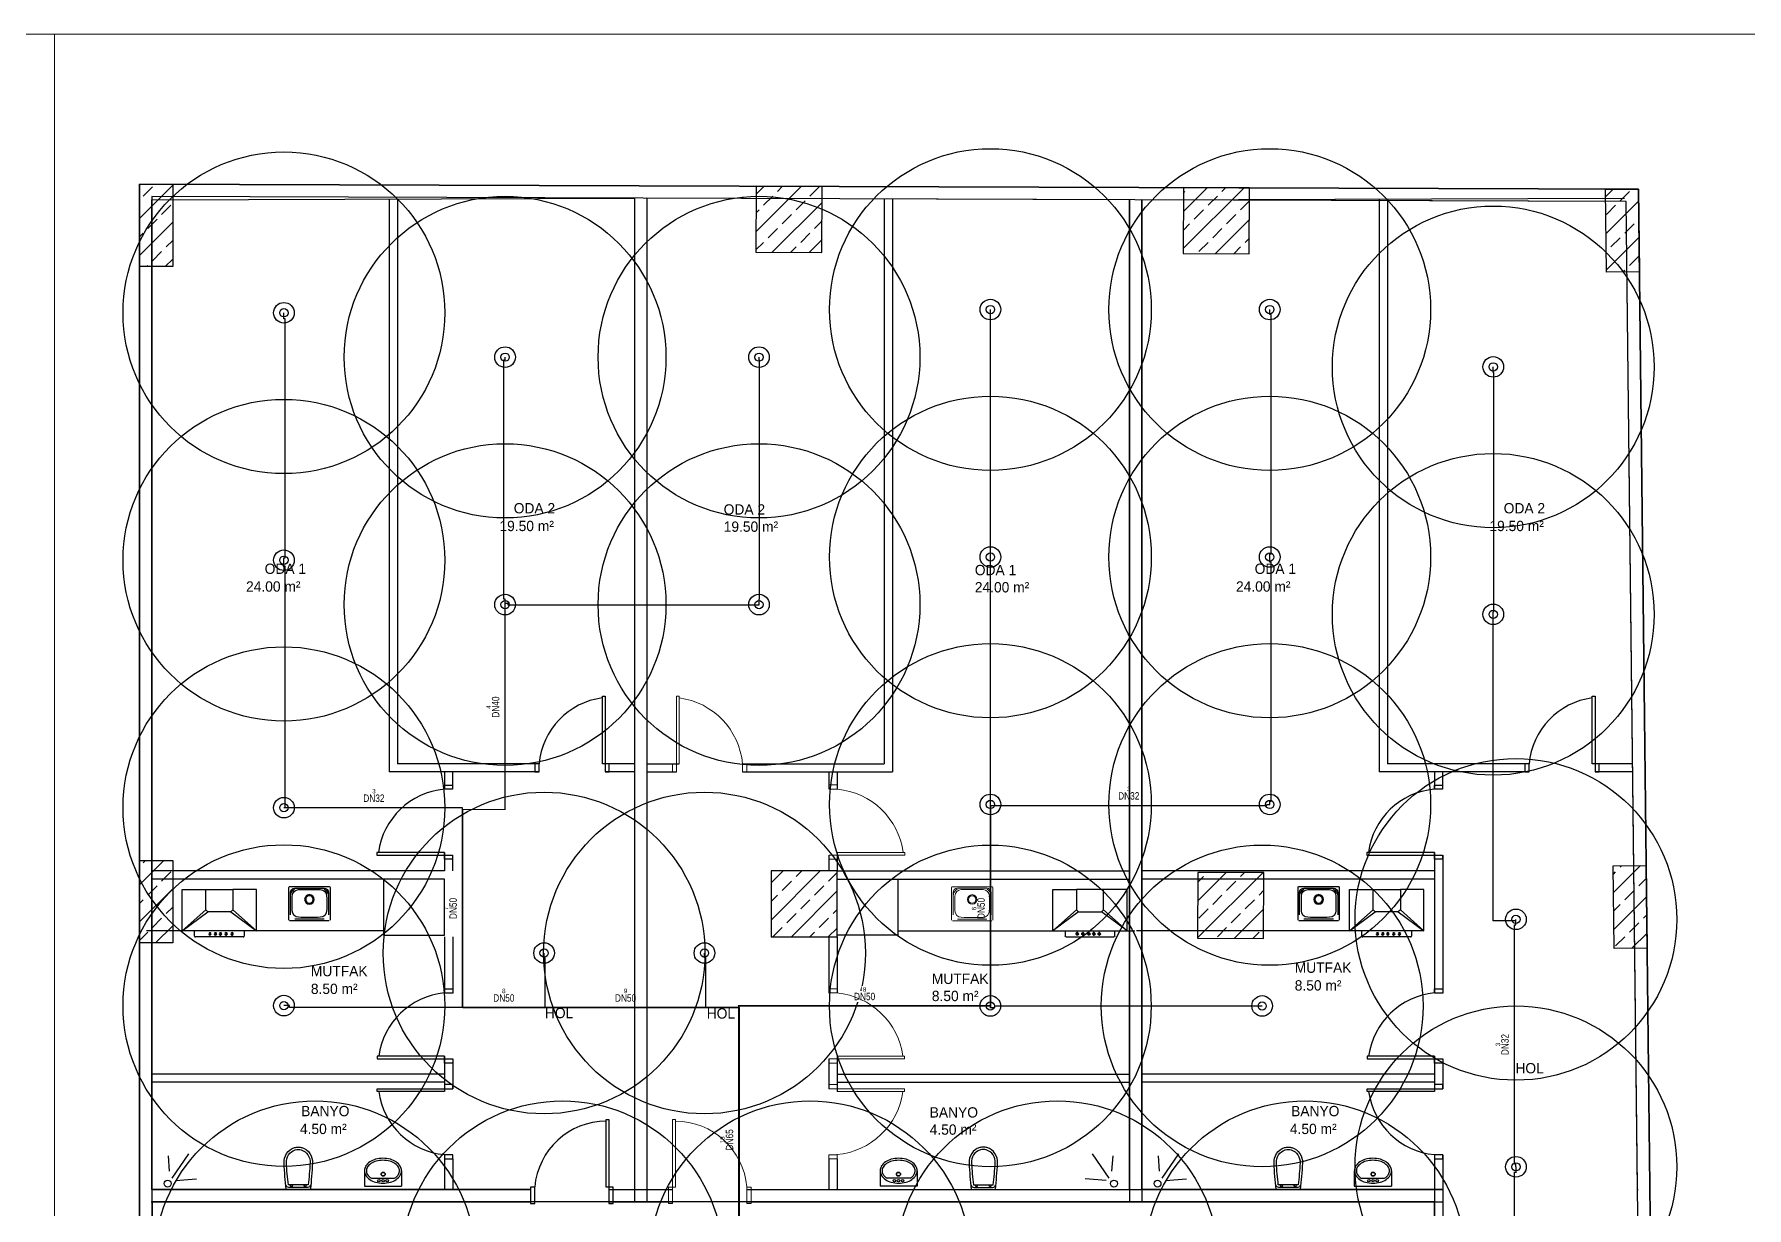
# Model space of a CAD drawing. Header units: centimetres. Extents: x 247996 to 276712, y -458149 to -450648.
# Drawn here: x 254398 to 256474, y -452072 to -450649 of the extents above; entities that cross this region are included whole.
import ezdxf
from ezdxf.enums import TextEntityAlignment as Align

# ---------------------------------------------------------------- set-up
doc = ezdxf.new("R2010")
doc.units = ezdxf.units.CM
for name, color, linetype, lineweight in [('ANTED', 144, 'Continuous', 0), ('ARC_Tefriş1', 117, 'Continuous', 9), ('M_Kapi_Kesit', 171, 'Continuous', 20)]:
    doc.layers.add(name, color=color, linetype=linetype, lineweight=lineweight)
for name, color, linetype in [('MKDU0', 50, 'Continuous'), ('MTY-SPRINKLER', 15, 'Continuous'), ('MTY-SPRINKLER-BORU', 140, 'Continuous'), ('MTY-SPRINKLER-CAP', 141, 'Continuous'), ('MTY-SPRINKLER-KORUMA', 8, 'Continuous')]:
    doc.layers.add(name, color=color, linetype=linetype)
doc.styles.add('MtXpl_Comic_Sans_MS', font='comic.ttf')
doc.styles.add('ROTAS', font='arial.ttf')

# ---------------------------------------------------------------- blocks, each defined once
blk = doc.blocks.new('ASL-SPR-PE')
for radius in [12.5, 5]:
    blk.add_circle((0, 0), radius)
blk = doc.blocks.new('ocak+dav')
for p, q in [((0, 50), (28.5, 24.5)), ((31, 27), (0, 50)), ((0, 50), (90, 50)), ((0, 50), (0, 0)), ((90, 50), (59, 27)), ((61.5, 24.5), (90, 50)), ((90, 50), (90, 0)), ((0, 0), (28.5, 0)), ((90, 0), (61.5, 0))]:
    blk.add_line(p, q)
at = {"color": 251}
for p, q in [((15, 50), (15, 56.3)), ((16, 57.3), (74, 57.3)), ((75, 56.3), (75, 50))]:
    blk.add_line(p, q, dxfattribs=at)
at = {"color": 7}
for p, q in [((29.2, 54.6), (29.2, 55.1)), ((29.8, 55.1), (29.2, 55.1)), ((29.2, 52.1), (29.2, 54.6)), ((29.8, 52.1), (29.2, 52.1)), ((29.8, 54.6), (29.8, 55.1)), ((29.8, 52.1), (29.8, 54.6)), ((36.2, 54.6), (36.2, 55.1)), ((36.8, 55.1), (36.2, 55.1)), ((36.2, 52.1), (36.2, 54.6)), ((36.8, 52.1), (36.2, 52.1)), ((36.8, 54.6), (36.8, 55.1)), ((36.8, 52.1), (36.8, 54.6)), ((43.2, 54.6), (43.2, 55.1)), ((43.8, 55.1), (43.2, 55.1)), ((43.2, 52.1), (43.2, 54.6)), ((43.8, 52.1), (43.2, 52.1)), ((43.8, 54.6), (43.8, 55.1)), ((43.8, 52.1), (43.8, 54.6)), ((49.4, 54.6), (49.4, 55.1)), ((49.4, 55.1), (50, 55.1)), ((49.4, 52.1), (49.4, 54.6)), ((50, 52.1), (49.4, 52.1)), ((50, 54.6), (50, 55.1)), ((50, 52.1), (50, 54.6)), ((55.9, 54.6), (55.9, 55.1)), ((55.9, 55.1), (56.6, 55.1)), ((55.9, 52.1), (55.9, 54.6)), ((56.6, 52.1), (55.9, 52.1)), ((56.6, 54.6), (56.6, 55.1)), ((56.6, 52.1), (56.6, 54.6))]:
    blk.add_line(p, q, dxfattribs=at)
at = {"color": 251}
for centre, start, end in [((16, 56.3), 90, 180), ((74, 56.3), 0, 90)]:
    blk.add_arc(centre, 1, start, end, dxfattribs=at)
at = {"color": 7}
for centre, start, end in [((29.5, 53.6), 102.6235, 257.3767), ((29.5, 53.6), 280.5754, 79.4621), ((36.5, 53.6), 102.6235, 257.3767), ((36.5, 53.6), 280.5754, 79.4621), ((43.5, 53.6), 102.6235, 257.3767), ((43.5, 53.6), 280.5754, 79.4621), ((49.7, 53.6), 102.6235, 257.3767), ((49.7, 53.6), 280.5754, 79.4621), ((56.3, 53.6), 102.6235, 257.3767), ((56.3, 53.6), 280.5754, 79.4621)]:
    blk.add_arc(centre, 1.54, start, end, dxfattribs=at)
at = {"invisible_edges": 1}
for points in [[(61.5, 24.5), (28.5, 24.5), (31, 27), (59, 27)], [(28.5, 24.5), (61.5, 24.5), (61.5, 0), (28.5, 0)]]:
    blk.add_3dface(points, dxfattribs=at)
blk = doc.blocks.new('UIU')
at = {"layer": 'ARC_Tefriş1'}
for p, q in [((534349.4, 4471056.6), (534349.4, 4471096)), ((534350.4, 4471097), (534398.4, 4471097)), ((534351.3, 4471062.8), (534351.3, 4471089.9)), ((534356.6, 4471095.2), (534392.3, 4471095.2)), ((534397.6, 4471089.9), (534397.6, 4471062.8)), ((534399.4, 4471096), (534399.4, 4471056.6)), ((534398.4, 4471055.6), (534350.4, 4471055.6)), ((534392.3, 4471057.5), (534356.6, 4471057.5))]:
    blk.add_line(p, q, dxfattribs=at)
at = {"layer": 'ARC_Tefriş1', "extrusion": (0, 0, -1)}
for centre, major_axis, start_param, end_param in [((534350.4, 4471096), (0.707, 0.707), 3.926991, 5.497787), ((534356.6, 4471089.9), (-3.75, 3.75), 5.497787, 7.068583), ((534361.4, 4471085.4), (-7.14, 7.14), 5.524757, 6.541187), ((534685.7, 4471076.6), (-234.9, 234.9), 5.470817, 5.524757), ((534361.5, 4471085.4), (-5.66, 5.66), 5.524757, 7.028844), ((534374.4, 4470761.4), (332.3, 0), 4.67265, 4.752129), ((534374.4, 4471081.6), (-4.07, 4.07), 3.926991, 10.210176), ((534374.4, 4471081.6), (-3.18, 3.18), 3.926991, 10.210176), ((534387.3, 4471085.4), (-5.66, 5.66), 0.825137, 2.329224), ((534392.3, 4471089.9), (3.75, 3.75), -0.785398, 0.785398), ((534387.4, 4471085.4), (7.14, 7.14), -0.258001, 0.758428), ((534063.2, 4471076.6), (234.9, 234.9), 0.758428, 0.812368), ((534398.4, 4471096), (0.707, 0.707), -0.785398, 0.785398), ((534361.5, 4471067.9), (5.66, 5.66), 2.395934, 3.900021), ((534387.3, 4471067.9), (5.66, 5.66), 0.812368, 2.316455), ((534374.4, 4471391.9), (332.3, 0), 1.531058, 1.610536)]:
    blk.add_ellipse(centre, major_axis=major_axis, ratio=1, start_param=start_param, end_param=end_param, dxfattribs=at)
blk = doc.blocks.new('asudhsaudhsa')
at = {"layer": 'M_Kapi_Kesit'}
for points in [[(526319.1, 4501829.3), (526319.1, 4501834.3), (526329.1, 4501834.3), (526329.1, 4501829.3), (526319.1, 4501829.3)], [(526319.1, 4501744.3), (526319.1, 4501749.3), (526329.1, 4501749.3), (526329.1, 4501744.3), (526319.1, 4501744.3)]]:
    blk.add_lwpolyline(points, dxfattribs=at)
blk.add_lwpolyline([(526329.1, 4501829.3), (526329.1, 4501826), (526410.9, 4501826), (526410.9, 4501829.3)], close=True, dxfattribs=at)
blk.add_arc((526320.8, 4501837.9), 88.9, 275.3081, 352.3253, dxfattribs=at)
blk = doc.blocks.new('uhasduhsadu')
at = {"layer": 'M_Kapi_Kesit'}
blk.add_lwpolyline([(684335.9, 4531169.3), (684332.6, 4531169.3), (684332.6, 4531251.2), (684335.9, 4531251.2)], close=True, dxfattribs=at)
for points in [[(684240.9, 4531149.3), (684245.9, 4531149.3), (684245.9, 4531169.3), (684240.9, 4531169.3), (684240.9, 4531149.3)], [(684335.9, 4531149.3), (684340.9, 4531149.3), (684340.9, 4531169.3), (684335.9, 4531169.3), (684335.9, 4531149.3)]]:
    blk.add_lwpolyline(points, dxfattribs=at)
blk.add_arc((684333.2, 4531161.7), 87.6, 90.3687, 174.9809, dxfattribs=at)

msp = doc.modelspace()

# ---------------------------------------------------------------- linework, layer by layer
at = {"layer": 'ANTED'}
for p, q in [((276712.4, -450649.1), (248038.8, -450649.1)), ((254422.3, -450649.1), (254422.3, -458149.1))]:
    msp.add_line(p, q, dxfattribs=at)
at = {"layer": 'MKDU0', "color": 8, "ltscale": 0.03}
for p, q in [((256342.3, -450836.9), (254525.5, -450830.7)), ((254525.5, -450830.7), (254525.5, -453404.6)), ((254525.5, -450830.7), (256342.3, -450836.9)), ((254525.5, -453404.6), (254525.5, -450830.7)), ((254525.6, -450830.8), (254565.6, -450830.8)), ((254525.6, -450930.8), (254525.6, -450830.8)), ((254525.6, -450871.9), (254565.6, -450831.9)), ((254529.8, -450845.3), (254541, -450834)), ((256327.5, -450851.9), (254540.5, -450845.8)), ((254540.5, -450845.8), (254540.5, -453404.6)), ((254540.5, -450849.8), (255125.5, -450847.8)), ((254565.6, -450830.8), (254565.6, -450930.8)), ((255140.5, -450847.8), (255140.5, -452064.7)), ((255140.5, -450847.8), (255140.5, -452064.7)), ((255725.5, -450849.8), (255140.5, -450847.8)), ((255140.5, -450847.8), (255140.5, -452049.7)), ((255272.9, -450833.3), (255272.6, -450913.3)), ((255272.7, -450888.1), (255327.3, -450833.5)), ((255352.9, -450833.6), (255272.9, -450833.3)), ((255272.9, -450843), (255282.5, -450833.4)), ((255281.9, -450856.5), (255293.1, -450845.3)), ((255298.7, -450839.7), (255304.9, -450833.4)), ((255338, -450845.3), (255349.2, -450834)), ((255352.6, -450913.6), (255352.9, -450833.6)), ((255740.5, -450849.8), (256325.5, -450847.8)), ((255790.9, -450835.1), (255790.6, -450915.1)), ((255790.6, -450909), (255864.3, -450835.4)), ((255790.8, -450863.9), (255819.5, -450835.2)), ((255870.9, -450835.4), (255790.9, -450835.1)), ((255790.9, -450841.4), (255792.6, -450839.7)), ((255820.7, -450856.5), (255831.9, -450845.3)), ((255837.5, -450839.7), (255841.9, -450835.3)), ((255870.6, -450915.4), (255870.9, -450835.4)), ((256302.4, -450837.4), (256342.4, -450837)), ((256303.6, -450937.4), (256302.4, -450837.4)), ((256302.5, -450846.1), (256311.3, -450837.3)), ((256320.2, -450850.9), (256331.4, -450839.7)), ((256372.6, -453482.7), (256342.3, -450836.9)), ((256342.3, -450836.9), (256372.6, -453482.7)), ((256342.4, -450837), (256343.6, -450937)), ((254525.5, -450849.9), (254525.5, -452064.7)), ((254540.5, -450849.8), (254540.5, -452064.7)), ((254540.5, -452049.7), (254540.5, -450849.8)), ((254552.2, -450867.7), (254563.4, -450856.5)), ((254828, -450848.9), (254828, -451543.5)), ((254838, -450848.8), (254838, -451533.5)), ((255272.8, -450865.6), (255276.3, -450862.1)), ((255292.3, -450913.4), (255352.8, -450852.9)), ((255304.3, -450878.9), (255315.5, -450867.7)), ((255321.2, -450862.1), (255332.4, -450850.9)), ((255428, -450848.8), (255428, -451533.5)), ((255438, -450848.9), (255438, -451543.5)), ((256327.5, -450851.9), (255740.5, -450849.9)), ((255803.8, -450873.3), (255815.1, -450862.1)), ((255843.1, -450878.9), (255854.4, -450867.7)), ((255860, -450862.1), (255870.8, -450851.2)), ((256028, -450848.9), (256028, -451543.5)), ((256038, -450848.8), (256038, -451533.5)), ((256303.1, -450890.5), (256342.6, -450850.9)), ((256303.4, -450867.7), (256314.6, -450856.5)), ((256357.6, -453482.1), (256327.5, -450851.9)), ((256341.2, -452049.7), (256327.5, -450851.9)), ((254525.6, -450916.8), (254565.6, -450876.8)), ((254525.6, -450894.3), (254529.8, -450890.2)), ((254535.4, -450884.6), (254546.6, -450873.3)), ((255287.5, -450895.8), (255298.7, -450884.6)), ((255326.8, -450901.4), (255338, -450890.2)), ((255343.6, -450884.6), (255352.8, -450875.4)), ((255790.7, -450886.5), (255798.2, -450878.9)), ((255826.3, -450895.8), (255837.5, -450884.6)), ((255829.3, -450915.2), (255870.8, -450873.8)), ((256325.8, -450890.2), (256337, -450878.9)), ((256342.7, -450873.3), (256342.9, -450873.1)), ((254557.8, -450907), (254565.6, -450899.2)), ((255272.6, -450910.6), (255281.9, -450901.4)), ((255314.7, -450913.5), (255321.2, -450907)), ((255337.1, -450913.6), (255352.7, -450897.9)), ((255809.5, -450912.6), (255820.7, -450901.4)), ((255851.7, -450915.3), (255860, -450907)), ((255865.6, -450901.4), (255870.7, -450896.3)), ((256303.6, -450934.9), (256343.1, -450895.3)), ((256309, -450907), (256320.2, -450895.8)), ((254565.6, -450930.8), (254525.6, -450930.8)), ((254534.1, -450930.8), (254535.4, -450929.5)), ((254541, -450923.8), (254552.2, -450912.6)), ((254556.5, -450930.8), (254565.6, -450921.7)), ((255272.6, -450913.3), (255352.6, -450913.6)), ((255790.6, -450915.1), (255870.6, -450915.4)), ((256303.3, -450912.7), (256303.4, -450912.6)), ((256331.4, -450929.5), (256342.7, -450918.2)), ((256343.6, -450937), (256303.6, -450937.4)), ((256323.7, -450937.2), (256325.8, -450935.1)), ((255009.7, -451533.5), (254838, -451533.5)), ((255125.5, -451533.5), (255086.4, -451533.5)), ((255140.5, -451533.5), (255179.6, -451533.5)), ((255256.3, -451533.5), (255428, -451533.5)), ((256209.7, -451533.5), (256038, -451533.5)), ((256335.3, -451533.5), (256286.4, -451533.5)), ((255009.7, -451543.5), (254828, -451543.5)), ((255009.7, -451543.5), (254828, -451543.5)), ((254894.9, -451543.3), (254894.9, -451564.4)), ((254904.9, -451543.3), (254904.9, -451564.4)), ((255125.5, -451543.5), (255089.7, -451543.5)), ((255125.5, -451543.5), (255089.7, -451543.5)), ((255140.5, -451543.5), (255176.3, -451543.5)), ((255140.5, -451543.5), (255176.3, -451543.5)), ((255256.3, -451543.5), (255438, -451543.5)), ((255256.3, -451543.5), (255438, -451543.5)), ((255361.1, -451543.3), (255361.1, -451564.4)), ((255371.1, -451543.3), (255371.1, -451564.4)), ((256209.7, -451543.5), (256028, -451543.5)), ((256209.7, -451543.5), (256028, -451543.5)), ((256094.9, -451543.3), (256094.9, -451564.4)), ((256104.9, -451543.3), (256104.9, -451564.4)), ((256335.4, -451543.5), (256289.7, -451543.5)), ((256335.4, -451543.5), (256289.7, -451543.5)), ((254525.6, -451680.1), (254554.9, -451650.8)), ((254525.6, -451650.8), (254565.6, -451650.8)), ((254525.6, -451750.8), (254525.6, -451650.8)), ((254529.8, -451653.5), (254532.5, -451650.8)), ((254565.6, -451650.8), (254565.6, -451750.8)), ((254894.9, -451641.1), (254894.9, -451663.3)), ((254904.9, -451644.4), (254904.9, -451663.3)), ((255361.1, -451644.4), (255361.1, -451663.3)), ((255371.1, -451641.1), (255371.1, -451663.3)), ((256095.1, -451641.1), (256095.1, -451663.5)), ((256095.1, -451644.4), (256095.1, -451811.5)), ((256105.1, -451644.4), (256105.1, -451706.2)), ((256311.8, -451657.5), (256351.8, -451657)), ((256313, -451757.5), (256311.8, -451657.5)), ((256312.2, -451689.6), (256344.7, -451657.1)), ((256320.2, -451659.1), (256321.9, -451657.4)), ((256351.8, -451657), (256353, -451757)), ((254894.9, -451663.5), (254540.5, -451663.5)), ((254894.9, -451673.5), (254540.5, -451673.5)), ((254552.2, -451675.9), (254563.4, -451664.7)), ((254894.9, -451673.5), (254821.3, -451673.5)), ((254821.3, -451673.5), (254821.3, -451741.2)), ((255291.1, -451663.3), (255290.9, -451743.3)), ((255290.9, -451723), (255350.5, -451663.5)), ((255291.1, -451678), (255305.7, -451663.3)), ((255371.1, -451663.5), (255291.1, -451663.3)), ((255304.3, -451687.2), (255315.5, -451675.9)), ((255321.2, -451670.3), (255328.1, -451663.4)), ((255360.4, -451675.9), (255371.1, -451665.3)), ((255370.9, -451743.5), (255371.1, -451663.5)), ((255371.1, -451663.5), (255725.5, -451663.5)), ((255371.1, -451673.5), (255725.5, -451673.5)), ((256095.1, -451663.5), (255740.5, -451663.5)), ((256094.9, -451673.5), (255740.5, -451673.5)), ((255808.3, -451665.2), (255808, -451745.2)), ((255808, -451744.8), (255887.3, -451665.4)), ((255808.1, -451699.7), (255842.6, -451665.3)), ((255808.2, -451677.2), (255815.1, -451670.3)), ((255888.3, -451665.4), (255808.3, -451665.2)), ((255843.1, -451687.2), (255854.4, -451675.9)), ((255860, -451670.3), (255864.9, -451665.4)), ((255888, -451745.4), (255888.3, -451665.4)), ((256312, -451667.4), (256314.6, -451664.7)), ((256342.7, -451681.6), (256352, -451672.2)), ((254525.6, -451725), (254565.6, -451685)), ((254525.6, -451702.5), (254529.8, -451698.4)), ((254535.4, -451692.8), (254546.6, -451681.6)), ((254577.1, -451686.2), (254605.6, -451686.2)), ((254577.1, -451736.2), (254577.1, -451686.2)), ((254667.1, -451686.2), (254638.6, -451686.2)), ((254667.1, -451736.2), (254667.1, -451686.2)), ((254706.3, -451723), (254706.3, -451683.5)), ((254707.3, -451682.5), (254755.3, -451682.5)), ((254708.2, -451716.8), (254708.2, -451689.7)), ((254713.5, -451684.4), (254749.2, -451684.4)), ((254754.5, -451689.7), (254754.5, -451716.8)), ((254756.3, -451683.5), (254756.3, -451723)), ((255291, -451700.5), (255298.7, -451692.8)), ((255315.5, -451743.3), (255371, -451687.8)), ((255326.8, -451709.6), (255338, -451698.4)), ((255343.6, -451692.8), (255354.8, -451681.6)), ((255826.3, -451704), (255837.5, -451692.8)), ((255865.6, -451709.6), (255876.8, -451698.4)), ((255882.4, -451692.8), (255888.2, -451687)), ((255929.7, -451723), (255929.7, -451683.5)), ((255930.7, -451682.5), (255978.7, -451682.5)), ((255931.5, -451716.8), (255931.5, -451689.7)), ((255936.8, -451684.4), (255972.5, -451684.4)), ((255977.8, -451689.7), (255977.8, -451716.8)), ((255979.7, -451683.5), (255979.7, -451723)), ((255992.2, -451686.2), (256020.7, -451686.2)), ((255992.2, -451736.2), (255992.2, -451686.2)), ((256082.2, -451686.2), (256053.7, -451686.2)), ((256082.2, -451736.2), (256082.2, -451686.2)), ((256312.7, -451733.9), (256352.3, -451694.4)), ((256325.8, -451698.4), (256337, -451687.2)), ((254557.8, -451715.2), (254565.6, -451707.4)), ((254605.6, -451710.7), (254577.1, -451736.2)), ((254577.1, -451736.2), (254608.1, -451713.2)), ((254636.1, -451713.2), (254667.1, -451736.2)), ((254667.1, -451736.2), (254638.6, -451710.7)), ((255309.9, -451726.5), (255321.2, -451715.2)), ((255366.1, -451715.2), (255371, -451710.3)), ((255809.5, -451720.8), (255820.7, -451709.6)), ((255848.7, -451726.5), (255860, -451715.2)), ((255852.3, -451745.3), (255888.1, -451709.5)), ((256020.7, -451710.7), (255992.2, -451736.2)), ((255992.2, -451736.2), (256023.2, -451713.2)), ((256051.2, -451713.2), (256082.2, -451736.2)), ((256082.2, -451736.2), (256053.7, -451710.7)), ((256105.1, -451706.2), (256105.1, -451811.5)), ((256312.5, -451711.8), (256320.2, -451704)), ((256348.3, -451720.8), (256352.5, -451716.6)), ((254525.6, -451747.4), (254535.4, -451737.7)), ((254821.3, -451736.2), (254534, -451736.2)), ((254821.3, -451736.2), (254534, -451736.2)), ((254541, -451732.1), (254552.2, -451720.8)), ((254544.7, -451750.8), (254565.6, -451729.9)), ((254667.1, -451736.2), (254577.1, -451736.2)), ((254592.1, -451742.5), (254592.1, -451736.2)), ((254610.5, -451738.3), (254610.5, -451740.9)), ((254610.5, -451738.3), (254611.1, -451738.3)), ((254610.5, -451740.9), (254610.5, -451741.4)), ((254611.1, -451738.3), (254611.1, -451740.9)), ((254611.1, -451740.9), (254611.1, -451741.4)), ((254617.1, -451738.3), (254617.1, -451740.9)), ((254617.1, -451738.3), (254617.7, -451738.3)), ((254617.1, -451740.9), (254617.1, -451741.4)), ((254617.7, -451738.3), (254617.7, -451740.9)), ((254617.7, -451740.9), (254617.7, -451741.4)), ((254623.3, -451738.3), (254623.3, -451740.9)), ((254623.3, -451738.3), (254623.9, -451738.3)), ((254623.3, -451740.9), (254623.3, -451741.4)), ((254623.9, -451738.3), (254623.9, -451740.9)), ((254623.9, -451740.9), (254623.9, -451741.4)), ((254630.2, -451738.3), (254630.2, -451740.9)), ((254630.2, -451738.3), (254630.9, -451738.3)), ((254630.2, -451740.9), (254630.2, -451741.4)), ((254630.9, -451738.3), (254630.9, -451740.9)), ((254630.9, -451740.9), (254630.9, -451741.4)), ((254637.2, -451738.3), (254637.2, -451740.9)), ((254637.2, -451738.3), (254637.9, -451738.3)), ((254637.2, -451740.9), (254637.2, -451741.4)), ((254637.9, -451738.3), (254637.9, -451740.9)), ((254637.9, -451740.9), (254637.9, -451741.4)), ((254652.1, -451736.2), (254652.1, -451742.5)), ((254755.3, -451724), (254707.3, -451724)), ((254749.2, -451722.1), (254713.5, -451722.1)), ((254821.3, -451741.2), (254894.9, -451741.2)), ((254895.1, -451736.2), (254894.9, -451736.2)), ((254895.1, -451736.2), (254894.9, -451736.2)), ((255293.1, -451743.3), (255304.3, -451732.1)), ((255337.9, -451743.4), (255343.6, -451737.7)), ((255349.2, -451732.1), (255360.4, -451720.8)), ((255360.2, -451743.5), (255370.9, -451732.8)), ((255370.9, -451736.2), (255371.1, -451736.2)), ((255370.9, -451736.2), (255371.1, -451736.2)), ((255444.7, -451736.2), (255732, -451736.2)), ((255444.7, -451736.2), (255732, -451736.2)), ((256021.3, -451736.2), (255734, -451736.2)), ((256021.3, -451736.2), (255734, -451736.2)), ((255831.9, -451743.3), (255843.1, -451732.1)), ((255874.7, -451745.4), (255882.4, -451737.7)), ((255978.7, -451724), (255930.7, -451724)), ((255972.5, -451722.1), (255936.8, -451722.1)), ((256082.2, -451736.2), (255992.2, -451736.2)), ((256007.2, -451742.5), (256007.2, -451736.2)), ((256025.7, -451738.3), (256025.7, -451740.9)), ((256025.7, -451738.3), (256026.3, -451738.3)), ((256025.7, -451740.9), (256025.7, -451741.4)), ((256026.3, -451738.3), (256026.3, -451740.9)), ((256026.3, -451740.9), (256026.3, -451741.4)), ((256032.3, -451738.3), (256032.3, -451740.9)), ((256032.3, -451738.3), (256032.9, -451738.3)), ((256032.3, -451740.9), (256032.3, -451741.4)), ((256032.9, -451738.3), (256032.9, -451740.9)), ((256032.9, -451740.9), (256032.9, -451741.4)), ((256038.4, -451738.3), (256038.4, -451740.9)), ((256038.4, -451738.3), (256039, -451738.3)), ((256038.4, -451740.9), (256038.4, -451741.4)), ((256039, -451738.3), (256039, -451740.9)), ((256039, -451740.9), (256039, -451741.4)), ((256045.4, -451738.3), (256045.4, -451740.9)), ((256045.4, -451738.3), (256046, -451738.3)), ((256045.4, -451740.9), (256045.4, -451741.4)), ((256046, -451738.3), (256046, -451740.9)), ((256046, -451740.9), (256046, -451741.4)), ((256052.4, -451738.3), (256052.4, -451740.9)), ((256052.4, -451738.3), (256053, -451738.3)), ((256052.4, -451740.9), (256052.4, -451741.4)), ((256053, -451738.3), (256053, -451740.9)), ((256053, -451740.9), (256053, -451741.4)), ((256067.2, -451736.2), (256067.2, -451742.5)), ((256095.1, -451736.2), (256094.9, -451736.2)), ((256095.1, -451736.2), (256094.9, -451736.2)), ((256331.4, -451737.7), (256342.7, -451726.5)), ((256334.3, -451757.2), (256352.8, -451738.8)), ((254565.6, -451750.8), (254525.6, -451750.8)), ((254651.1, -451743.5), (254593.1, -451743.5)), ((254611.1, -451741.4), (254610.5, -451741.4)), ((254617.7, -451741.4), (254617.1, -451741.4)), ((254623.3, -451741.4), (254623.9, -451741.4)), ((254630.2, -451741.4), (254630.9, -451741.4)), ((254637.2, -451741.4), (254637.9, -451741.4)), ((254895.1, -451743.3), (254895.1, -451811.5)), ((254905.1, -451743.3), (254905.1, -451811.5)), ((255290.9, -451743.3), (255370.9, -451743.5)), ((255360.9, -451743.3), (255360.9, -451811.5)), ((255370.9, -451743.3), (255370.9, -451811.5)), ((255808, -451745.2), (255888, -451745.4)), ((256066.2, -451743.5), (256008.2, -451743.5)), ((256026.3, -451741.4), (256025.7, -451741.4)), ((256032.9, -451741.4), (256032.3, -451741.4)), ((256038.4, -451741.4), (256039, -451741.4)), ((256045.4, -451741.4), (256046, -451741.4)), ((256052.4, -451741.4), (256053, -451741.4)), ((256353, -451757), (256313, -451757.5)), ((256314.6, -451754.5), (256325.8, -451743.3)), ((254895.1, -451888.1), (254895.1, -451930.8)), ((254905.1, -451891.5), (254905.1, -451927.5)), ((255360.9, -451891.5), (255360.9, -451927.5)), ((255370.9, -451888.1), (255370.9, -451930.8)), ((256095.1, -451888.1), (256095.1, -451930.8)), ((256105.1, -451891.5), (256105.1, -451927.5)), ((254895.1, -451909.7), (254540.5, -451909.7)), ((254895.1, -451919.7), (254540.5, -451919.7)), ((255370.9, -451909.7), (255725.5, -451909.7)), ((255370.9, -451919.7), (255725.5, -451919.7)), ((256095.1, -451909.7), (255740.5, -451909.7)), ((256095.1, -451919.7), (255740.5, -451919.7)), ((254561.9, -452027.5), (254560.5, -452009.1)), ((254565.1, -452035.9), (254585.3, -452006.3)), ((255700.9, -452035.9), (255680.7, -452006.3)), ((255704.1, -452027.5), (255705.5, -452009.1)), ((255761.9, -452027.5), (255760.5, -452009.1)), ((255765.1, -452035.9), (255785.3, -452006.3)), ((256105.1, -452007.5), (256105.1, -452094.5)), ((254797.9, -452027), (254797.9, -452045.6)), ((254843, -452027), (254843, -452045.6)), ((254895.1, -452012.5), (254895.1, -452049.7)), ((254905.1, -452012.5), (254905.1, -452049.7)), ((255360.9, -452012.5), (255360.9, -452049.7)), ((255370.9, -452012.5), (255370.9, -452049.7)), ((255423, -452027), (255423, -452045.6)), ((255468.1, -452027), (255468.1, -452045.6)), ((255997.9, -452027), (255997.9, -452045.6)), ((256043, -452027), (256043, -452045.6)), ((256095.1, -452012.5), (256095.1, -452094.5)), ((254540.5, -452049.7), (254999.4, -452049.7)), ((254999.4, -452049.7), (254540.5, -452049.7)), ((254569, -452038.7), (254594.4, -452036.7)), ((254797.9, -452045.6), (254843, -452045.6)), ((254806.4, -452036), (254834.5, -452036)), ((255094.4, -452049.7), (255171.6, -452049.7)), ((255140.5, -452049.7), (255171.6, -452049.7)), ((255261.6, -452049.7), (256105.1, -452049.7)), ((255261.6, -452049.7), (255725.5, -452049.7)), ((255468.1, -452045.6), (255423, -452045.6)), ((255459.6, -452036), (255431.5, -452036)), ((255697, -452038.7), (255671.6, -452036.7)), ((256105.1, -452049.7), (255740.5, -452049.7)), ((255740.5, -452049.7), (256105.1, -452049.7)), ((255769, -452038.7), (255794.4, -452036.7)), ((255997.9, -452045.6), (256043, -452045.6)), ((256006.4, -452036), (256034.5, -452036)), ((256341.2, -452049.7), (256342.1, -452049.7)), ((254539.6, -452064.7), (254999.4, -452064.7)), ((256095.1, -452064.7), (254540.7, -452064.7)), ((254540.7, -452064.7), (254555.6, -453375.7)), ((255094.4, -452064.7), (255171.6, -452064.7)), ((255261.6, -452064.7), (256105.1, -452064.7)), ((256095.1, -452214.7), (256095.1, -452064.7))]:
    msp.add_line(p, q, dxfattribs=at)
for points in [[(255089.7, -451533.5), (255086.4, -451533.5), (255086.4, -451451.7), (255089.7, -451451.7)], [(256289.7, -451533.5), (256286.4, -451533.5), (256286.4, -451451.7), (256289.7, -451451.7)], [(254894.9, -451644.4), (254894.9, -451641.1), (254813, -451641.1), (254813, -451644.4)], [(256094.9, -451644.4), (256094.9, -451641.1), (256013, -451641.1), (256013, -451644.4)], [(255371.1, -451673.5), (255444.7, -451673.5), (255444.7, -451741.2), (255371.1, -451741.2)], [(254895.1, -451891.5), (254895.1, -451888.1), (254813.3, -451888.1), (254813.3, -451891.5)], [(256095.1, -451891.5), (256095.1, -451888.1), (256013.3, -451888.1), (256013.3, -451891.5)], [(254895.1, -451927.5), (254895.1, -451930.8), (254813.3, -451930.8), (254813.3, -451927.5)], [(256095.1, -451927.5), (256095.1, -451930.8), (256013.3, -451930.8), (256013.3, -451927.5)], [(255094.4, -452046.7), (255091.1, -452046.7), (255091.1, -451964.8), (255094.4, -451964.8)], [(255094.4, -452046.7), (255091.1, -452046.7), (255091.1, -451964.8), (255094.4, -451964.8)], [(255094.4, -452046.7), (255091.1, -452046.7), (255091.1, -451964.8), (255094.4, -451964.8)]]:
    msp.add_lwpolyline(points, close=True, dxfattribs=at)
for points in [[(255004.7, -451543.5), (255009.7, -451543.5), (255009.7, -451533.5), (255004.7, -451533.5), (255004.7, -451543.5)], [(255089.7, -451543.5), (255094.7, -451543.5), (255094.7, -451533.5), (255089.7, -451533.5), (255089.7, -451543.5)], [(256204.7, -451543.5), (256209.7, -451543.5), (256209.7, -451533.5), (256204.7, -451533.5), (256204.7, -451543.5)], [(256289.7, -451543.5), (256294.7, -451543.5), (256294.7, -451533.5), (256289.7, -451533.5), (256289.7, -451543.5)], [(254904.9, -451559.4), (254904.9, -451564.4), (254894.9, -451564.4), (254894.9, -451559.4), (254904.9, -451559.4)], [(256104.9, -451559.4), (256104.9, -451564.4), (256094.9, -451564.4), (256094.9, -451559.4), (256104.9, -451559.4)], [(254904.9, -451644.4), (254904.9, -451649.4), (254894.9, -451649.4), (254894.9, -451644.4), (254904.9, -451644.4)], [(256104.9, -451644.4), (256104.9, -451649.4), (256094.9, -451649.4), (256094.9, -451644.4), (256104.9, -451644.4)], [(254905.1, -451806.5), (254905.1, -451811.5), (254895.1, -451811.5), (254895.1, -451806.5), (254905.1, -451806.5)], [(256105.1, -451806.5), (256105.1, -451811.5), (256095.1, -451811.5), (256095.1, -451806.5), (256105.1, -451806.5)], [(254905.1, -451891.5), (254905.1, -451896.5), (254895.1, -451896.5), (254895.1, -451891.5), (254905.1, -451891.5)], [(256105.1, -451891.5), (256105.1, -451896.5), (256095.1, -451896.5), (256095.1, -451891.5), (256105.1, -451891.5)], [(254905.1, -451927.5), (254905.1, -451922.5), (254895.1, -451922.5), (254895.1, -451927.5), (254905.1, -451927.5)], [(256105.1, -451927.5), (256105.1, -451922.5), (256095.1, -451922.5), (256095.1, -451927.5), (256105.1, -451927.5)], [(254905.1, -452012.5), (254905.1, -452007.5), (254895.1, -452007.5), (254895.1, -452012.5), (254905.1, -452012.5)], [(256105.1, -452012.5), (256105.1, -452007.5), (256095.1, -452007.5), (256095.1, -452012.5), (256105.1, -452012.5)], [(254999.4, -452066.7), (255004.4, -452066.7), (255004.4, -452046.7), (254999.4, -452046.7), (254999.4, -452066.7)], [(254999.4, -452066.7), (255004.4, -452066.7), (255004.4, -452046.7), (254999.4, -452046.7), (254999.4, -452066.7)], [(254999.4, -452066.7), (255004.4, -452066.7), (255004.4, -452046.7), (254999.4, -452046.7), (254999.4, -452066.7)], [(255094.4, -452066.7), (255099.4, -452066.7), (255099.4, -452046.7), (255094.4, -452046.7), (255094.4, -452066.7)], [(255094.4, -452066.7), (255099.4, -452066.7), (255099.4, -452046.7), (255094.4, -452046.7), (255094.4, -452066.7)], [(255094.4, -452066.7), (255099.4, -452066.7), (255099.4, -452046.7), (255094.4, -452046.7), (255094.4, -452066.7)]]:
    msp.add_lwpolyline(points, dxfattribs=at)
for points in [[(254703.2, -452049.7, -0.01664), (254700.6, -452017.8, -0.351622), (254713.4, -451998.9, -0.068714), (254717.8, -451998.3, -0.068714), (254722.2, -451998.9, -0.351622), (254735, -452017.8, -0.01664), (254732.4, -452049.7)], [(254705.8, -452044.1, -0.016866), (254703.4, -452017.6, -0.351778), (254714.2, -452001.7, -0.068022), (254717.8, -452001.2, -0.068022), (254721.4, -452001.7, -0.351778), (254732.1, -452017.6, -0.016866), (254729.8, -452044.1)], [(255562.8, -452049.7, 0.01664), (255565.4, -452017.8, 0.351622), (255552.6, -451998.9, 0.068714), (255548.2, -451998.3, 0.068714), (255543.8, -451998.9, 0.351622), (255531, -452017.8, 0.01664), (255533.6, -452049.7)], [(255560.2, -452044.1, 0.016866), (255562.6, -452017.6, 0.351778), (255551.8, -452001.7, 0.068022), (255548.2, -452001.2, 0.068022), (255544.6, -452001.7, 0.351778), (255533.9, -452017.6, 0.016866), (255536.2, -452044.1)], [(255903.2, -452049.7, -0.01664), (255900.6, -452017.8, -0.351622), (255913.4, -451998.9, -0.068714), (255917.8, -451998.3, -0.068714), (255922.2, -451998.9, -0.351622), (255935, -452017.8, -0.01664), (255932.4, -452049.7)], [(255905.8, -452044.1, -0.016866), (255903.4, -452017.6, -0.351778), (255914.2, -452001.7, -0.068022), (255917.8, -452001.2, -0.068022), (255921.4, -452001.7, -0.351778), (255932.1, -452017.6, -0.016866), (255929.8, -452044.1)]]:
    msp.add_lwpolyline(points, format="xyb", close=True, dxfattribs=at)
for points in [[(254732.6, -452044.2, -0.389191), (254729.3, -452047.3), (254717.8, -452047.3), (254706.3, -452047.3, -0.389191), (254702.9, -452044.2, -0.389191)], [(255533.3, -452044.2, 0.389191), (255536.7, -452047.3), (255548.2, -452047.3), (255559.7, -452047.3, 0.389191), (255563.1, -452044.2, 0.389191)], [(255932.6, -452044.2, -0.389191), (255929.3, -452047.3), (255917.8, -452047.3), (255906.3, -452047.3, -0.389191), (255902.9, -452044.2, -0.389191)]]:
    msp.add_lwpolyline(points, format="xyb", dxfattribs=at)
for centre, radius in [((254820.7, -452031.1), 2.52), ((254820.7, -452031.1), 2.12), ((255445.3, -452031.1), 2.52), ((255445.3, -452031.1), 2.12), ((256020.7, -452031.1), 2.52), ((256020.7, -452031.1), 2.12), ((254559.4, -452042.6, 51), 4.14), ((254815.6, -452039), 1.56), ((254820.6, -452039), 1.56), ((254825.6, -452039), 1.56), ((255440.4, -452039), 1.56), ((255445.4, -452039), 1.56), ((255450.4, -452039), 1.56), ((255706.6, -452042.6, 51), 4.14), ((255759.4, -452042.6, 51), 4.14), ((256015.6, -452039), 1.56), ((256020.6, -452039), 1.56), ((256025.6, -452039), 1.56)]:
    msp.add_circle(centre, radius, dxfattribs=at)
for centre, radius, start, end in [((255098.2, -451541.8), 88.9, 97.6747, 174.6919), ((256298.2, -451541.8), 88.9, 97.6747, 174.6919), ((256103.1, -451652.9), 88.9, 95.3081, 172.3253), ((254610.8, -451739.8), 1.54, 100.5754, 259.4621), ((254610.8, -451739.8), 1.54, 282.6235, 77.3767), ((254617.4, -451739.8), 1.54, 100.5754, 259.4621), ((254617.4, -451739.8), 1.54, 282.6235, 77.3767), ((254623.5, -451739.8), 1.54, 100.5754, 259.4621), ((254623.5, -451739.8), 1.54, 282.6235, 77.3767), ((254630.5, -451739.8), 1.54, 100.5754, 259.4621), ((254630.5, -451739.8), 1.54, 282.6235, 77.3767), ((254637.5, -451739.8), 1.54, 100.5754, 259.4621), ((254637.5, -451739.8), 1.54, 282.6235, 77.3767), ((256026, -451739.8), 1.54, 100.5754, 259.4621), ((256026, -451739.8), 1.54, 282.6235, 77.3767), ((256032.5, -451739.8), 1.54, 100.5754, 259.4621), ((256032.5, -451739.8), 1.54, 282.6235, 77.3767), ((256038.7, -451739.8), 1.54, 100.5754, 259.4621), ((256038.7, -451739.8), 1.54, 282.6235, 77.3767), ((256045.7, -451739.8), 1.54, 100.5754, 259.4621), ((256045.7, -451739.8), 1.54, 282.6235, 77.3767), ((256052.7, -451739.8), 1.54, 100.5754, 259.4621), ((256052.7, -451739.8), 1.54, 282.6235, 77.3767), ((254593.1, -451742.5), 1, 180, 270), ((254651.1, -451742.5), 1, 270, 0), ((256008.2, -451742.5), 1, 180, 270), ((256066.2, -451742.5), 1, 270, 0), ((254903.4, -451900), 88.9, 95.3081, 172.3253), ((256103.4, -451900), 88.9, 95.3081, 172.3253), ((254903.4, -451918.9), 88.9, 187.6747, 264.6919), ((256103.4, -451918.9), 88.9, 187.6747, 264.6919), ((255091.7, -452054.3), 87.6, 90.3687, 174.9809), ((255091.7, -452054.3), 87.6, 90.3687, 174.9809), ((255091.7, -452054.3), 87.6, 90.3687, 174.9809), ((254808.3, -452027), 10.3, 148.2866, 180), ((254808.3, -452027), 10.3, 180, 211.7134), ((254814.1, -452030.6), 17.2, 123.8347, 148.2866), ((254808.3, -452027), 7.93, 148.2866, 180), ((254808.3, -452027), 7.93, 180, 211.7134), ((254814.1, -452030.6), 14.8, 123.8347, 148.2866), ((254814.1, -452023.4), 14.8, 211.7134, 238.6233), ((254817.9, -452036.3), 24.1, 105.5176, 123.8347), ((254817.9, -452036.3), 21.7, 105.5176, 123.8347), ((254820.4, -452045.4), 33.5, 90, 105.5176), ((254820.4, -452045.4), 31.1, 90, 105.5176), ((254820.4, -452045.4), 33.5, 74.4824, 90), ((254820.4, -452045.4), 31.1, 74.4824, 90), ((254823, -452036.3), 21.7, 56.1653, 74.4824), ((254823, -452036.3), 24.1, 56.1653, 74.4824), ((254826.8, -452023.4), 14.8, 301.3767, 328.2866), ((254826.8, -452030.6), 14.8, 31.7134, 56.1653), ((254826.8, -452030.6), 17.2, 31.7134, 56.1653), ((254832.6, -452027), 7.93, 0, 31.7134), ((254832.6, -452027), 7.93, 328.2866, 0), ((254832.6, -452027), 10.3, 0, 31.7134), ((254832.6, -452027), 10.3, 328.2866, 0), ((255433.4, -452027), 10.3, 148.2866, 180), ((255433.4, -452027), 10.3, 180, 211.7134), ((255439.2, -452030.6), 17.2, 123.8347, 148.2866), ((255433.4, -452027), 7.93, 148.2866, 180), ((255433.4, -452027), 7.93, 180, 211.7134), ((255439.2, -452030.6), 14.8, 123.8347, 148.2866), ((255439.2, -452023.4), 14.8, 211.7134, 238.6233), ((255443, -452036.3), 24.1, 105.5176, 123.8347), ((255443, -452036.3), 21.7, 105.5176, 123.8347), ((255445.5, -452045.4), 33.5, 90, 105.5176), ((255445.5, -452045.4), 31.1, 90, 105.5176), ((255445.5, -452045.4), 33.5, 74.4824, 90), ((255445.5, -452045.4), 31.1, 74.4824, 90), ((255448.1, -452036.3), 21.7, 56.1653, 74.4824), ((255448.1, -452036.3), 24.1, 56.1653, 74.4824), ((255451.9, -452023.4), 14.8, 301.3767, 328.2866), ((255451.9, -452030.6), 14.8, 31.7134, 56.1653), ((255451.9, -452030.6), 17.2, 31.7134, 56.1653), ((255457.7, -452027), 7.93, 0, 31.7134), ((255457.7, -452027), 7.93, 328.2866, 0), ((255457.7, -452027), 10.3, 0, 31.7134), ((255457.7, -452027), 10.3, 328.2866, 0), ((256008.3, -452027), 10.3, 148.2866, 180), ((256008.3, -452027), 10.3, 180, 211.7134), ((256014.1, -452030.6), 17.2, 123.8347, 148.2866), ((256008.3, -452027), 7.93, 148.2866, 180), ((256008.3, -452027), 7.93, 180, 211.7134), ((256014.1, -452030.6), 14.8, 123.8347, 148.2866), ((256014.1, -452023.4), 14.8, 211.7134, 238.6233), ((256017.9, -452036.3), 24.1, 105.5176, 123.8347), ((256017.9, -452036.3), 21.7, 105.5176, 123.8347), ((256020.4, -452045.4), 33.5, 90, 105.5176), ((256020.4, -452045.4), 31.1, 90, 105.5176), ((256020.4, -452045.4), 33.5, 74.4824, 90), ((256020.4, -452045.4), 31.1, 74.4824, 90), ((256023, -452036.3), 21.7, 56.1653, 74.4824), ((256023, -452036.3), 24.1, 56.1653, 74.4824), ((256026.8, -452023.4), 14.8, 301.3767, 328.2866), ((256026.8, -452030.6), 14.8, 31.7134, 56.1653), ((256026.8, -452030.6), 17.2, 31.7134, 56.1653), ((256032.6, -452027), 7.93, 0, 31.7134), ((256032.6, -452027), 7.93, 328.2866, 0), ((256032.6, -452027), 10.3, 0, 31.7134), ((256032.6, -452027), 10.3, 328.2866, 0), ((254709.5, -452044.1), 1.78, 180, 0), ((254726.1, -452044.1), 1.78, 180, 0), ((254814.1, -452023.4), 17.2, 211.7134, 236.1653), ((254817.9, -452017.6), 24.1, 236.1653, 254.4824), ((254820.4, -452008.6), 33.5, 254.4824, 270), ((254820.4, -452008.6), 33.5, 270, 285.5176), ((254823, -452017.6), 24.1, 285.5176, 303.8347), ((254826.8, -452023.4), 17.2, 303.8347, 328.2866), ((255439.2, -452023.4), 17.2, 211.7134, 236.1653), ((255443, -452017.6), 24.1, 236.1653, 254.4824), ((255445.5, -452008.6), 33.5, 254.4824, 270), ((255445.5, -452008.6), 33.5, 270, 285.5176), ((255448.1, -452017.6), 24.1, 285.5176, 303.8347), ((255451.9, -452023.4), 17.2, 303.8347, 328.2866), ((255539.9, -452044.1), 1.78, 180, 0), ((255556.5, -452044.1), 1.78, 180, 0), ((255909.5, -452044.1), 1.78, 180, 0), ((255926.1, -452044.1), 1.78, 180, 0), ((256014.1, -452023.4), 17.2, 211.7134, 236.1653), ((256017.9, -452017.6), 24.1, 236.1653, 254.4824), ((256020.4, -452008.6), 33.5, 254.4824, 270), ((256020.4, -452008.6), 33.5, 270, 285.5176), ((256023, -452017.6), 24.1, 285.5176, 303.8347), ((256026.8, -452023.4), 17.2, 303.8347, 328.2866)]:
    msp.add_arc(centre, radius, start, end, dxfattribs=at)
at = {"layer": 'MKDU0', "color": 8, "ltscale": 0.03, "extrusion": (0, 0, -1)}
for centre, major_axis, start_param, end_param in [((254707.3, -451683.5), (0.707, 0.707), 3.926991, 5.497787), ((254713.5, -451689.7), (-3.75, 3.75), 5.497787, 7.068583), ((254718.3, -451694.2), (-7.14, 7.14), 5.524757, 6.541187), ((255042.6, -451703), (-234.9, 234.9), 5.470817, 5.524757), ((254718.4, -451694.2), (-5.66, 5.66), 5.524757, 7.028844), ((254731.3, -452018.2), (332.3, 0), 4.67265, 4.752129), ((254731.3, -451698), (-4.07, 4.07), 3.926991, 10.210176), ((254731.3, -451698), (-3.18, 3.18), 3.926991, 10.210176), ((254744.2, -451694.2), (-5.66, 5.66), 0.825137, 2.329224), ((254749.2, -451689.7), (3.75, 3.75), -0.785398, 0.785398), ((254744.3, -451694.2), (7.14, 7.14), -0.258001, 0.758428), ((254420.1, -451703), (234.9, 234.9), 0.758428, 0.812368), ((254755.3, -451683.5), (0.707, 0.707), -0.785398, 0.785398), ((255930.7, -451683.5), (0.707, 0.707), 3.926991, 5.497787), ((255936.8, -451689.7), (-3.75, 3.75), 5.497787, 7.068583), ((255941.7, -451694.2), (-7.14, 7.14), 5.524757, 6.541187), ((256265.9, -451703), (-234.9, 234.9), 5.470817, 5.524757), ((255941.8, -451694.2), (-5.66, 5.66), 5.524757, 7.028844), ((255954.7, -452018.2), (332.3, 0), 4.67265, 4.752129), ((255954.7, -451698), (-4.07, 4.07), 3.926991, 10.210176), ((255954.7, -451698), (-3.18, 3.18), 3.926991, 10.210176), ((255967.6, -451694.2), (-5.66, 5.66), 0.825137, 2.329224), ((255972.5, -451689.7), (3.75, 3.75), -0.785398, 0.785398), ((255967.7, -451694.2), (7.14, 7.14), -0.258001, 0.758428), ((255643.4, -451703), (234.9, 234.9), 0.758428, 0.812368), ((255978.7, -451683.5), (0.707, 0.707), -0.785398, 0.785398), ((254718.4, -451711.7), (5.66, 5.66), 2.395934, 3.900021), ((254731.3, -451387.7), (332.3, 0), 1.531058, 1.610536), ((254744.2, -451711.7), (5.66, 5.66), 0.812368, 2.316455), ((255941.8, -451711.7), (5.66, 5.66), 2.395934, 3.900021), ((255954.7, -451387.7), (332.3, 0), 1.531058, 1.610536), ((255967.6, -451711.7), (5.66, 5.66), 0.812368, 2.316455)]:
    msp.add_ellipse(centre, major_axis=major_axis, ratio=1, start_param=start_param, end_param=end_param, dxfattribs=at)
at = {"layer": 'MKDU0', "color": 8, "ltscale": 0.03, "invisible_edges": 1}
for points in [[(254638.6, -451710.7), (254605.6, -451710.7), (254605.6, -451686.2), (254638.6, -451686.2)], [(256053.7, -451710.7), (256020.7, -451710.7), (256020.7, -451686.2), (256053.7, -451686.2)], [(254605.6, -451710.7), (254638.6, -451710.7), (254636.1, -451713.2), (254608.1, -451713.2)], [(256020.7, -451710.7), (256053.7, -451710.7), (256051.2, -451713.2), (256023.2, -451713.2)]]:
    msp.add_3dface(points, dxfattribs=at)
at = {"layer": 'MTY-SPRINKLER-BORU'}
for points in [[(254702, -451586.8), (254702, -451294), (254700.4, -451294), (254700.4, -451289), (254700.4, -451286.8), (254700.4, -451284), (254702, -451284), (254702, -450994), (254700.4, -450994), (254700.4, -450986.8)], [(255557, -451584), (255557, -451289), (255556.8, -451289), (255556.8, -451284), (255556.8, -451282.9), (255556.8, -451279), (255557, -451279), (255557, -450989), (255556.8, -450989), (255556.8, -450982.9)], [(255895.4, -451582.9), (255895.4, -451579), (255897, -451579), (255897, -451289), (255895.4, -451289), (255895.4, -451284), (255895.4, -451282.9), (255895.4, -451279), (255897, -451279), (255897, -450989), (255895.4, -450989), (255895.4, -450982.9)], [(254968.5, -451339), (254968.5, -451334), (254967, -451334), (254967, -451044), (254968.5, -451044), (254968.5, -451040.7)], [(254968.5, -451339), (254972, -451339), (254972, -451340.7), (255276.3, -451340.7), (255276.3, -451334), (255277, -451334), (255277, -451044), (255276.3, -451044), (255276.3, -451040.7)], [(256193.8, -451724), (256166.4, -451724), (256166.4, -451354), (256166.4, -451352.4), (256166.4, -451349), (256167, -451349), (256167, -451059), (256166.4, -451059), (256166.4, -451052.4)], [(254968.5, -451340.7), (254968.5, -451339)], [(254702, -451586.8), (254700.4, -451586.8)], [(254917, -451589), (254917, -451586.8), (254702, -451586.8)], [(255556.8, -451584), (255556.8, -451582.9)], [(255557, -451584), (255892, -451584), (255892, -451582.9), (255895.4, -451582.9)], [(256193.8, -452022.2), (256193.8, -452019), (256192, -452019), (256192, -451729), (256193.8, -451729), (256193.8, -451724)], [(256193.8, -451724), (256193.8, -451722.2)], [(255017, -451829), (255017, -451769), (255015.8, -451769), (255015.8, -451763)], [(255212, -451829), (255212, -451769), (255210.1, -451769), (255210.1, -451763)], [(254917, -451829), (254707, -451829), (254707, -451826.8), (254700.4, -451826.8)], [(255557, -451829), (255562, -451829), (255562, -451827.2), (255886.2, -451827.2)]]:
    msp.add_lwpolyline(points, dxfattribs=at)
for points, const_width in [([(254917, -451589), (254968.5, -451589), (254968.5, -451340.7)], 1.5), ([(254917, -451829), (254917, -451589)], 2), ([(255557, -451829), (255557, -451589), (255556.8, -451589), (255556.8, -451584)], 2), ([(255556.8, -451584), (255557, -451584)], 1.5), ([(255017, -451829), (254917, -451829)], 2), ([(255212, -451829), (255017, -451829)], 2), ([(255252, -451829), (255212, -451829)], 2), ([(255252, -452150), (255252, -451829)], 2.5), ([(255252, -451829), (255252, -451827.2), (255556.7, -451827.2), (255556.7, -451829), (255557, -451829)], 2), ([(256192, -452150), (256192, -452029), (256193.8, -452029), (256193.8, -452024), (256193.8, -452022.2)], 1.5)]:
    msp.add_lwpolyline(points, dxfattribs=dict(at, const_width=const_width))
at = {"layer": 'MTY-SPRINKLER-KORUMA'}
for centre in [(254700.4, -450986.8), (255556.8, -450982.9), (255895.4, -450982.9), (254968.5, -451040.6), (255276.3, -451040.6), (256166.3, -451052.4), (254700.4, -451286.8), (255556.8, -451282.9), (255895.4, -451282.9), (254968.5, -451340.6), (255276.3, -451340.6), (256166.3, -451352.4), (255556.8, -451582.9), (255895.4, -451582.9), (254700.4, -451586.8), (256193.8, -451722.2), (255015.8, -451763), (255210.2, -451763), (254700.4, -451826.8), (255556.7, -451827.2), (255886.2, -451827.2), (256193.8, -452022.2), (254738.1, -452137.3), (255038.1, -452137.3), (255338.1, -452137.3), (255638.1, -452137.3), (255938.1, -452137.3)]:
    msp.add_circle(centre, 195, dxfattribs=at)

# ---------------------------------------------------------------- block references
at = {"layer": 'MKDU0', "color": 8, "ltscale": 0.03, "rotation": 90.00000000000001}
msp.add_blockref('asudhsaudhsa', (4757005.7, -977862.6), dxfattribs=at)
at = {"layer": 'MKDU0', "color": 8, "ltscale": 0.03, "xscale": -1, "rotation": 180}
for name, p in [('asudhsaudhsa', (-270957.9, 4050185)), ('ocak+dav', (255632.5, -451686.2))]:
    msp.add_blockref(name, p, dxfattribs=at)
at = {"layer": 'MKDU0', "color": 8, "ltscale": 0.03}
msp.add_blockref('asudhsaudhsa', (-270958.2, -4953756.8), dxfattribs=at)
at = {"layer": 'MTY-SPRINKLER'}
for p in [(255556.8, -450982.9), (255895.4, -450982.9), (254700.4, -450986.8), (254968.5, -451040.6), (255276.3, -451040.6), (256166.3, -451052.4), (254700.4, -451286.8), (255556.8, -451282.9), (255895.4, -451282.9), (254968.5, -451340.6), (255276.3, -451340.6), (256166.3, -451352.4), (254700.4, -451586.8), (255556.8, -451582.9), (255895.4, -451582.9), (256193.8, -451722.2), (255015.8, -451763), (255210.2, -451763), (254700.4, -451826.8), (255556.7, -451827.2), (255886.2, -451827.2), (256193.8, -452022.2)]:
    msp.add_blockref('ASL-SPR-PE', p, dxfattribs=at)

# ---------------------------------------------------------------- texts
at = {"layer": 'MKDU0', "color": 8, "ltscale": 0.03, "style": 'MtXpl_Comic_Sans_MS'}
for s, p in [('ODA 2', (254979, -451230)), ('ODA 2', (256179, -451230)), ('19.50 m²', (254961.7, -451251.5)), ('19.50 m²', (256161.7, -451251.5)), ('ODA 1', (254677.1, -451303.4)), ('ODA 1', (255877.1, -451303.4)), ('24.00 m²', (254654.5, -451324.9)), ('24.00 m²', (255854.5, -451324.9)), ('MUTFAK', (254733.1, -451791.2)), ('MUTFAK', (255925.7, -451787)), ('8.50 m²', (254733.1, -451812.7)), ('8.50 m²', (255925.7, -451808.5)), ('HOL', (255016.8, -451842)), ('BANYO', (254721.3, -451960.9)), ('BANYO', (255921.3, -451960.9)), ('4.50 m²', (254719.8, -451982.5)), ('4.50 m²', (255919.8, -451982.5))]:
    msp.add_text(s, height=12.5, dxfattribs=at).set_placement(p)
at = {"layer": 'MKDU0', "color": 8, "ltscale": 0.03, "char_height": 12.5, "attachment_point": 7}
for s, insert in [('{\\fComic Sans MS|b0|i0|c162|p66;ODA 2\\P19.50 m²}', (255233.5, -451252.5)), ('{\\fComic Sans MS|b0|i0|c162|p66;ODA 1\\P24.00 m²}', (255537.9, -451326)), ('{\\fComic Sans MS|b0|i0|c162|p66;MUTFAK\\P8.50 m²}', (255485.8, -451821.5)), ('{\\fComic Sans MS|b0|i0|c162|p66;HOL}', (255212.9, -451842.7)), ('{\\fComic Sans MS|b0|i0|c162|p66;BANYO\\P4.50 m²}', (255483.2, -451983.5))]:
    msp.add_mtext_dynamic_manual_height_columns(s, width=374.89, gutter_width=12.5, heights=[0], dxfattribs=dict(at, insert=insert))

# ---------------------------------------------------------------- next in the draw order: wipeouts: each hides what was drawn before it
for points in [[(254963.7, -451477.4), (254963.7, -451455.9), (254950.2, -451455.9), (254950.2, -451477.4)], [(254797, -451582.1), (254818.4, -451582.1), (254818.4, -451568.6), (254797, -451568.6)], [(255712, -451579.2), (255733.4, -451579.2), (255733.4, -451565.8), (255712, -451565.8)], [(254912.2, -451721.5), (254912.2, -451700.1), (254898.8, -451700.1), (254898.8, -451721.5)], [(255552.2, -451721.5), (255552.2, -451700.1), (255538.8, -451700.1), (255538.8, -451721.5)], [(254954.5, -451824.2), (254975.9, -451824.2), (254975.9, -451810.8), (254954.5, -451810.8)], [(255102, -451824.2), (255123.4, -451824.2), (255123.4, -451810.8), (255102, -451810.8)], [(255391.8, -451822.5), (255413.3, -451822.5), (255413.3, -451809), (255391.8, -451809)], [(256187.2, -451886.5), (256187.2, -451865.1), (256173.8, -451865.1), (256173.8, -451886.5)], [(255247.2, -452002), (255247.2, -451980.6), (255233.8, -451980.6), (255233.8, -452002)]]:
    msp.add_wipeout(points)

# ---------------------------------------------------------------- next in the draw order: linework, layer by layer
at = {"layer": 'MKDU0', "color": 8, "ltscale": 0.03}
for p, q in [((255740.5, -450849.8), (255740.5, -452064.7)), ((255740.5, -452049.7), (255740.5, -450849.8)), ((255740.5, -450849.9), (255740.5, -452049.7)), ((255740.5, -450849.9), (255740.5, -452064.7))]:
    msp.add_line(p, q, dxfattribs=at)

# ---------------------------------------------------------------- next in the draw order: texts
at = {"layer": 'MKDU0', "color": 8, "ltscale": 0.03, "style": 'MtXpl_Comic_Sans_MS'}
msp.add_text('HOL', height=12.5, dxfattribs=at).set_placement((256193.2, -451908.9))
at = {"layer": 'MTY-SPRINKLER-CAP', "style": 'ROTAS', "width": 0.8}
for s, p in [('DN40', (254957, -451464.8)), ('DN50', (254905.5, -451709)), ('DN50', (255545.5, -451709)), ('DN32', (256180.5, -451874)), ('DN65', (255240.5, -451989.5))]:
    msp.add_text(s, height=9, rotation=90, dxfattribs=at).set_placement(p, align=Align.MIDDLE_CENTER)
for s, p in [('DN32', (254809.5, -451575.3)), ('DN32', (255724.5, -451572.5)), ('DN50', (254967, -451817.5)), ('DN50', (255114.5, -451817.5)), ('DN50', (255404.3, -451815.7))]:
    msp.add_text(s, height=9, dxfattribs=at).set_placement(p, align=Align.MIDDLE_CENTER)

# ---------------------------------------------------------------- next in the draw order: wipeouts: each hides what was drawn before it
for points in [[(254952.5, -451468.3), (254952.5, -451463.5), (254944.4, -451463.5), (254944.4, -451468.3)], [(254806, -451570.8), (254810.8, -451570.8), (254810.8, -451562.7), (254806, -451562.7)], [(255721, -451568), (255725.8, -451568), (255725.8, -451559.9), (255721, -451559.9)], [(254901, -451712.5), (254901, -451707.7), (254892.9, -451707.7), (254892.9, -451712.5)], [(255541, -451712.5), (255541, -451707.7), (255532.9, -451707.7), (255532.9, -451712.5)], [(255400.8, -451811.2), (255405.7, -451811.2), (255405.7, -451803.1), (255400.8, -451803.1)], [(254963.5, -451813), (254968.3, -451813), (254968.3, -451804.9), (254963.5, -451804.9)], [(255111, -451813), (255115.8, -451813), (255115.8, -451804.9), (255111, -451804.9)], [(256176, -451877.5), (256176, -451872.7), (256167.9, -451872.7), (256167.9, -451877.5)], [(255236, -451994.3), (255236, -451986.8), (255227.9, -451986.8), (255227.9, -451994.3)]]:
    msp.add_wipeout(points)

# ---------------------------------------------------------------- next in the draw order: linework, layer by layer
at = {"layer": 'MKDU0', "color": 8, "ltscale": 0.03}
for p, q in [((255125.5, -450847.8), (255125.5, -452064.7)), ((255125.5, -450847.8), (255125.5, -452049.7)), ((255125.5, -450847.8), (255125.5, -452064.7)), ((255725.5, -450849.8), (255725.5, -452064.7)), ((255725.5, -452049.7), (255725.5, -450849.8)), ((255725.5, -450849.9), (255725.5, -452064.7)), ((254894.9, -451741.2), (254894.9, -451673.5))]:
    msp.add_line(p, q, dxfattribs=at)
msp.add_arc((254903.1, -451652.9), 88.9, 95.3081, 172.3253, dxfattribs=at)

# ---------------------------------------------------------------- next in the draw order: block references
at = {"layer": 'MKDU0', "color": 8, "ltscale": 0.03, "xscale": -1}
for name, p in [('UIU', (789909.1, -4922779.6)), ('uhasduhsadu', (939507.5, -4983216)), ('uhasduhsadu', (939507.5, -4983216)), ('uhasduhsadu', (939507.5, -4983216))]:
    msp.add_blockref(name, p, dxfattribs=at)
at = {"layer": 'MKDU0', "color": 8, "ltscale": 0.03, "xscale": -1, "rotation": 180}
msp.add_blockref('asudhsaudhsa', (-270958.2, 4049937.9), dxfattribs=at)

# ---------------------------------------------------------------- next in the draw order: texts
at = {"layer": 'MTY-SPRINKLER-CAP', "style": 'ROTAS', "width": 0.8}
for s, p in [('4', (254948.4, -451464.8)), ('7', (254897, -451709)), ('6', (255537, -451709)), ('3', (256172, -451874)), ('18', (255232, -451989.5))]:
    msp.add_text(s, height=5.4, rotation=90, dxfattribs=at).set_placement(p, align=Align.MIDDLE_CENTER)
for s, p in [('3', (254809.5, -451566.8)), ('3', (255724.5, -451564)), ('8', (254967, -451809)), ('9', (255114.5, -451809)), ('8', (255404.3, -451807.2))]:
    msp.add_text(s, height=5.4, dxfattribs=at).set_placement(p, align=Align.MIDDLE_CENTER)

doc.saveas('drawing.dxf')
